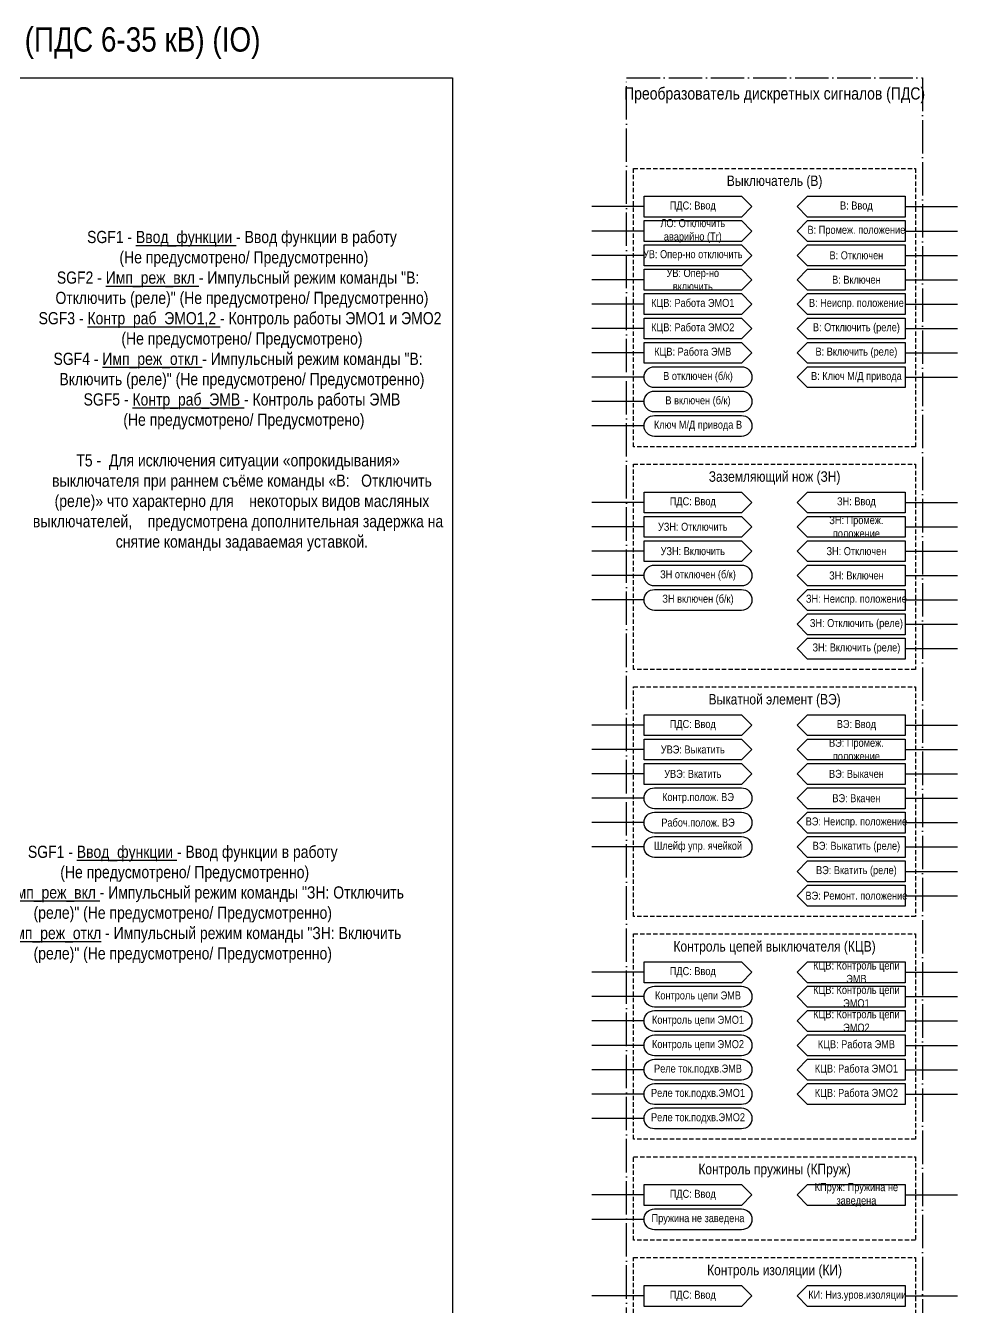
# Model space of a CAD drawing. Header units: millimetres. Extents: x -7300 to 495, y 0 to 1179.
# Drawn here: x 227.4 to 495, y 326.7 to 695 of the extents above; entities that cross this region are included whole.
import ezdxf

# ---------------------------------------------------------------- set-up
doc = ezdxf.new("R2010")
doc.units = ezdxf.units.MM
doc.linetypes.add('ACAD_ISO04W100', pattern=[30, 24, -3, 0, -3])
doc.linetypes.add('штриховая2', pattern=[0.375, 0.25, -0.125])
doc.layers.add('TEXT', color=7, linetype='Continuous', lineweight=25)
doc.styles.add('2.5_Gost_RD', font='ARIALN.TTF', dxfattribs={"height": 2.5})
doc.styles.add('3.5_Gost_RD', font='ARIALN.TTF', dxfattribs={"height": 3.5})

msp = doc.modelspace()

# ---------------------------------------------------------------- linework, layer by layer
at = {"ltscale": 100}
for p, q in [((405, 643), (390, 643)), ((480, 643), (495, 643)), ((405, 636), (390, 636)), ((480, 636), (495, 636)), ((405, 629), (390, 629)), ((480, 629), (495, 629)), ((405, 622), (390, 622)), ((480, 622), (495, 622)), ((405, 615), (390, 615)), ((480, 615), (495, 615)), ((405, 608), (390, 608)), ((480, 608), (495, 608)), ((405, 601), (390, 601)), ((480, 601), (495, 601)), ((405, 594), (390, 594)), ((480, 594), (495, 594)), ((405, 587), (390, 587)), ((405, 580), (390, 580)), ((405, 558), (390, 558)), ((480, 558), (495, 558)), ((405, 551), (390, 551)), ((480, 551), (495, 551)), ((405, 544), (390, 544)), ((480, 544), (495, 544)), ((405, 537), (390, 537)), ((480, 537), (495, 537)), ((405, 530), (390, 530)), ((480, 530), (495, 530)), ((480, 523), (495, 523)), ((480, 516), (495, 516)), ((405, 494), (390, 494)), ((480, 494), (495, 494)), ((405, 487), (390, 487)), ((480, 487), (495, 487)), ((405, 480), (390, 480)), ((480, 480), (495, 480)), ((405, 473), (390, 473)), ((480, 473), (495, 473)), ((405, 466), (390, 466)), ((480, 466), (495, 466)), ((405, 459), (390, 459)), ((480, 459), (495, 459)), ((480, 452), (495, 452)), ((480, 445), (495, 445)), ((405, 423), (390, 423)), ((480, 423), (495, 423)), ((405, 416), (390, 416)), ((480, 416), (495, 416)), ((405, 409), (390, 409)), ((480, 409), (495, 409)), ((405, 402), (390, 402)), ((480, 402), (495, 402)), ((405, 395), (390, 395)), ((480, 395), (495, 395)), ((405, 388), (390, 388)), ((480, 388), (495, 388)), ((405, 381), (390, 381)), ((405, 359), (390, 359)), ((480, 359), (495, 359)), ((405, 352), (390, 352)), ((405, 330), (390, 330)), ((480, 330), (495, 330))]:
    msp.add_line(p, q, dxfattribs=at)
at = {"color": 3, "ltscale": 100}
msp.add_lwpolyline([(0, 680), (350, 680), (350, 0), (0, 0)], close=True, dxfattribs=at)
at = {"color": 251, "linetype": 'ACAD_ISO04W100', "lineweight": 30, "ltscale": 0.4, "true_color": 0x58595b}
msp.add_lwpolyline([(400, 680), (485, 680), (485, 305), (400, 305)], close=True, dxfattribs=at)
at = {"linetype": 'штриховая2', "ltscale": 5}
for points in [[(402, 654), (483, 654), (483, 574), (402, 574)], [(402, 569), (483, 569), (483, 510), (402, 510)], [(402, 505), (483, 505), (483, 439), (402, 439)], [(402, 434), (483, 434), (483, 375), (402, 375)], [(402, 370), (483, 370), (483, 346), (402, 346)], [(402, 341), (483, 341), (483, 310), (402, 310)]]:
    msp.add_lwpolyline(points, close=True, dxfattribs=at)
at = {"ltscale": 100}
for points in [[(433, 640), (405, 640), (405, 646), (433, 646), (436, 643)], [(433, 633), (405, 633), (405, 639), (433, 639), (436, 636)], [(480, 633), (452, 633), (449, 636), (452, 639), (480, 639)], [(433, 626), (405, 626), (405, 632), (433, 632), (436, 629)], [(452, 632), (480, 632), (480, 626), (452, 626), (449, 629)], [(433, 619), (405, 619), (405, 625), (433, 625), (436, 622)], [(452, 625), (480, 625), (480, 619), (452, 619), (449, 622)], [(433, 612), (405, 612), (405, 618), (433, 618), (436, 615)], [(452, 618), (480, 618), (480, 612), (452, 612), (449, 615)], [(433, 605), (405, 605), (405, 611), (433, 611), (436, 608)], [(452, 611), (480, 611), (480, 605), (452, 605), (449, 608)], [(433, 598), (405, 598), (405, 604), (433, 604), (436, 601)], [(452, 604), (480, 604), (480, 598), (452, 598), (449, 601)], [(452, 597), (480, 597), (480, 591), (452, 591), (449, 594)], [(433, 555), (405, 555), (405, 561), (433, 561), (436, 558)], [(433, 548), (405, 548), (405, 554), (433, 554), (436, 551)], [(480, 548), (452, 548), (449, 551), (452, 554), (480, 554)], [(433, 541), (405, 541), (405, 547), (433, 547), (436, 544)], [(452, 547), (480, 547), (480, 541), (452, 541), (449, 544)], [(452, 540), (480, 540), (480, 534), (452, 534), (449, 537)], [(452, 533), (480, 533), (480, 527), (452, 527), (449, 530)], [(452, 526), (480, 526), (480, 520), (452, 520), (449, 523)], [(452, 519), (480, 519), (480, 513), (452, 513), (449, 516)], [(433, 491), (405, 491), (405, 497), (433, 497), (436, 494)], [(480, 491), (452, 491), (449, 494), (452, 497), (480, 497)], [(433, 484), (405, 484), (405, 490), (433, 490), (436, 487)], [(480, 484), (452, 484), (449, 487), (452, 490), (480, 490)], [(433, 477), (405, 477), (405, 483), (433, 483), (436, 480)], [(452, 483), (480, 483), (480, 477), (452, 477), (449, 480)], [(452, 476), (480, 476), (480, 470), (452, 470), (449, 473)], [(452, 469), (480, 469), (480, 463), (452, 463), (449, 466)], [(452, 462), (480, 462), (480, 456), (452, 456), (449, 459)], [(452, 455), (480, 455), (480, 449), (452, 449), (449, 452)], [(452, 448), (480, 448), (480, 442), (452, 442), (449, 445)], [(433, 420), (405, 420), (405, 426), (433, 426), (436, 423)], [(480, 420), (452, 420), (449, 423), (452, 426), (480, 426)], [(452, 419), (480, 419), (480, 413), (452, 413), (449, 416)], [(452, 412), (480, 412), (480, 406), (452, 406), (449, 409)], [(452, 405), (480, 405), (480, 399), (452, 399), (449, 402)], [(452, 398), (480, 398), (480, 392), (452, 392), (449, 395)], [(452, 391), (480, 391), (480, 385), (452, 385), (449, 388)], [(433, 356), (405, 356), (405, 362), (433, 362), (436, 359)], [(480, 356), (452, 356), (449, 359), (452, 362), (480, 362)], [(433, 327), (405, 327), (405, 333), (433, 333), (436, 330)], [(452, 333), (480, 333), (480, 327), (452, 327), (449, 330)]]:
    msp.add_lwpolyline(points, close=True, dxfattribs=at)
for points in [[(449, 643), (452, 646), (480, 646), (480, 640), (452, 640), (449, 643)], [(449, 558), (452, 561), (480, 561), (480, 555), (452, 555), (449, 558)]]:
    msp.add_lwpolyline(points, dxfattribs=at)
for points in [[(408, 591, -1), (408, 597), (433, 597, -1), (433, 591)], [(408, 584, -1), (408, 590), (433, 590, -1), (433, 584)], [(408, 577, -1), (408, 583), (433, 583, -1), (433, 577)], [(408, 534, -1), (408, 540), (433, 540, -1), (433, 534)], [(408, 527, -1), (408, 533), (433, 533, -1), (433, 527)], [(408, 470, -1), (408, 476), (433, 476, -1), (433, 470)], [(408, 463, -1), (408, 469), (433, 469, -1), (433, 463)], [(408, 456, -1), (408, 462), (433, 462, -1), (433, 456)], [(408, 413, -1), (408, 419), (433, 419, -1), (433, 413)], [(408, 406, -1), (408, 412), (433, 412, -1), (433, 406)], [(408, 399, -1), (408, 405), (433, 405, -1), (433, 399)], [(408, 392, -1), (408, 398), (433, 398, -1), (433, 392)], [(408, 385, -1), (408, 391), (433, 391, -1), (433, 385)], [(408, 378, -1), (408, 384), (433, 384, -1), (433, 378)], [(408, 349, -1), (408, 355), (433, 355, -1), (433, 349)]]:
    msp.add_lwpolyline(points, format="xyb", close=True, dxfattribs=at)

# ---------------------------------------------------------------- texts
at = {"ltscale": 100, "attachment_point": 5}
for s, insert, char_height, width, style in [('{\\C3;Преобразователь дискретных сигналов 6-35 кВ (ПДС 6-35 кВ) (IO)}', (171, 690), 7, 340, '3.5_Gost_RD'), ('В: Ввод', (466, 643), 2.3, 28, '2.5_Gost_RD'), ('ЛО: Отключить аварийно (Tr)', (419, 636), 2.3, 28, '2.5_Gost_RD'), ('В: Промеж. положение', (466, 636), 2.3, 28, '2.5_Gost_RD'), ('УВ: Опер-но отключить', (419, 629), 2.3, 28, '2.5_Gost_RD'), ('В: Отключен', (466, 629), 2.3, 28, '2.5_Gost_RD'), ('УВ: Опер-но \\Pвключить', (419, 622), 2.3, 28, '2.5_Gost_RD'), ('В: Включен', (466, 622), 2.3, 28, '2.5_Gost_RD'), ('КЦВ: Работа ЭМО1', (419, 615), 2.3, 28, '2.5_Gost_RD'), ('В: Неиспр. положение', (466, 615), 2.3, 28, '2.5_Gost_RD'), ('КЦВ: Работа ЭМО2', (419, 608), 2.3, 28, '2.5_Gost_RD'), ('В: Отключить (реле)', (466, 608), 2.3, 28, '2.5_Gost_RD'), ('КЦВ: Работа ЭМВ', (419, 601), 2.3, 28, '2.5_Gost_RD'), ('В: Включить (реле)', (466, 601), 2.3, 28, '2.5_Gost_RD'), ('В отключен (б/к)', (420.5, 594), 2.3, 31, '2.5_Gost_RD'), ('В: Ключ М/Д привода', (466, 594), 2.3, 28, '2.5_Gost_RD'), ('В включен (б/к)', (420.5, 587), 2.3, 31, '2.5_Gost_RD'), ('Ключ М/Д привода В', (420.5, 580), 2.3, 31, '2.5_Gost_RD'), ('ЗН: Ввод', (466, 558), 2.3, 28, '2.5_Gost_RD'), ('ЗН: Промеж. положение', (466, 551), 2.3, 28, '2.5_Gost_RD'), ('УЗН: Отключить', (419, 551), 2.3, 28, '2.5_Gost_RD'), ('УЗН: Включить', (419, 544), 2.3, 28, '2.5_Gost_RD'), ('ЗН: Отключен', (466, 544), 2.3, 28, '2.5_Gost_RD'), ('ЗН отключен (б/к)', (420.5, 537), 2.3, 31, '2.5_Gost_RD'), ('ЗН: Включен', (466, 537), 2.3, 28, '2.5_Gost_RD'), ('ЗН включен (б/к)', (420.5, 530), 2.3, 31, '2.5_Gost_RD'), ('ЗН: Неиспр. положение', (466, 530), 2.3, 28, '2.5_Gost_RD'), ('ЗН: Отключить (реле)', (466, 523), 2.3, 28, '2.5_Gost_RD'), ('ЗН: Включить (реле)', (466, 516), 2.3, 28, '2.5_Gost_RD'), ('ВЭ: Ввод', (466, 494), 2.3, 28, '2.5_Gost_RD'), ('ВЭ: Промеж. положение', (466, 487), 2.3, 28, '2.5_Gost_RD'), ('УВЭ: Выкатить', (419, 487), 2.3, 28, '2.5_Gost_RD'), ('УВЭ: Вкатить', (419, 480), 2.3, 28, '2.5_Gost_RD'), ('ВЭ: Выкачен', (466, 480), 2.3, 28, '2.5_Gost_RD'), ('Контр.полож. ВЭ', (420.5, 473), 2.3, 31, '2.5_Gost_RD'), ('ВЭ: Вкачен', (466, 473), 2.3, 28, '2.5_Gost_RD'), ('\\pt18.4;Рабоч.полож. ВЭ', (420.5, 466), 2.3, 31, '2.5_Gost_RD'), ('ВЭ: Неиспр. положение', (466, 466), 2.3, 28, '2.5_Gost_RD'), ('Шлейф упр. ячейкой', (420.5, 459), 2.3, 31, '2.5_Gost_RD'), ('ВЭ: Выкатить (реле)', (466, 459), 2.3, 28, '2.5_Gost_RD'), ('ВЭ: Вкатить (реле)', (466, 452), 2.3, 28, '2.5_Gost_RD'), ('ВЭ: Ремонт. положение', (466, 445), 2.3, 28, '2.5_Gost_RD'), ('КЦВ: Контроль цепи ЭМВ', (466, 423), 2.3, 28, '2.5_Gost_RD'), ('КЦВ: Контроль цепи ЭМО1', (466, 416), 2.3, 28, '2.5_Gost_RD'), ('КЦВ: Контроль цепи ЭМО2', (466, 409), 2.3, 28, '2.5_Gost_RD'), ('КЦВ: Работа ЭМВ', (466, 402), 2.3, 28, '2.5_Gost_RD'), ('КЦВ: Работа ЭМО1', (466, 395), 2.3, 28, '2.5_Gost_RD'), ('КЦВ: Работа ЭМО2', (466, 388), 2.3, 28, '2.5_Gost_RD'), ('КПруж: Пружина не заведена', (466, 359), 2.3, 28, '2.5_Gost_RD'), ('{\\W0.8;\\T0.8; }КИ: Низ.уров.изоляции', (466, 330), 2.3, 28, '2.5_Gost_RD')]:
    msp.add_mtext(s, dxfattribs=dict(at, insert=insert, char_height=char_height, width=width, style=style))
at = {"color": 30, "ltscale": 100, "true_color": 0xf7941d, "attachment_point": 5, "style": '3.5_Gost_RD'}
for s, insert, char_height, width in [('Преобразователь дискретных сигналов (ПДС)', (442.5, 675), 3.5, 85), ('Выключатель (В)', (442.5, 650), 3, 81), ('Заземляющий нож (ЗН)', (442.5, 565), 3, 81), ('Выкатной элемент (ВЭ)', (442.5, 501), 3, 81), ('Контроль цепей выключателя (КЦВ)', (442.5, 430), 3, 81), ('Контроль пружины (КПруж)', (442.5, 366), 3, 81), ('Контроль изоляции (КИ)', (442.5, 337), 3, 81)]:
    msp.add_mtext(s, dxfattribs=dict(at, insert=insert, char_height=char_height, width=width))
at = {"color": 0, "ltscale": 100, "char_height": 2.3, "width": 28, "attachment_point": 5, "style": '2.5_Gost_RD'}
for insert in [(419, 643), (419, 558), (419, 494), (419, 423), (419, 359), (419, 330)]:
    msp.add_mtext('{\\C256;ПДС: Ввод}', dxfattribs=dict(at, insert=insert))
at = {"color": 30, "ltscale": 100, "char_height": 3.5, "attachment_point": 5, "style": '3.5_Gost_RD'}
for s, insert, width in [('SGF1 - {\\LВвод_функции} - Ввод функции в работу \\P^I(Не предусмотрено/ Предусмотренно)\\PSGF2 - {\\LИмп_реж_вкл} - Импульсный режим команды "В: ^I^IОтключить (реле)" (Не предусмотрено/ Предусмотренно)\\PSGF3 - {\\LКонтр_раб_ЭМО1,2} - Контроль работы ЭМО1 и ЭМО2 ^I(Не предусмотрено/ Предусмотрено)\\PSGF4 - {\\LИмп_реж_откл} - Импульсный режим команды "В: ^I^IВключить (реле)" (Не предусмотрено/ Предусмотренно)\\PSGF5 - {\\LКонтр_раб_ЭМВ} - Контроль работы ЭМВ\\P^I(Не предусмотрено/ Предусмотрено)\\P\\PТ5 - ^IДля исключения ситуации «опрокидывания» ^I^Iвыключателя при раннем съёме команды «В: ^I^IОтключить (реле)» что характерно для ^I^I^Iнекоторых видов масляных выключателей, ^I^I^Iпредусмотрена дополнительная задержка на ^I^Iснятие команды задаваемая уставкой.', (289.5, 590), 121), ('SGF1 - {\\LВвод_функции} - Ввод функции в работу \\P^I(Не предусмотрено/ Предусмотренно)\\PSGF2 - {\\LИмп_реж_вкл} - Импульсный режим команды "ЗН: Отключить ^I(реле)" (Не предусмотрено/ Предусмотренно)\\PSGF3 -{\\LИмп_реж_откл} - Импульсный режим команды "ЗН: Включить ^I(реле)" (Не предусмотрено/ Предусмотренно)', (272.5, 442.5), 135)]:
    msp.add_mtext(s, dxfattribs=dict(at, insert=insert, width=width))
at = {"layer": 'TEXT', "ltscale": 100, "char_height": 2.3, "width": 31, "attachment_point": 5, "style": '2.5_Gost_RD'}
for s, insert in [('Контроль цепи ЭМВ', (420.5, 416)), ('Контроль цепи ЭМО1', (420.5, 409)), ('Контроль цепи ЭМО2', (420.5, 402)), ('Реле ток.подхв.ЭМВ', (420.5, 395)), ('Реле ток.подхв.ЭМО1', (420.5, 388)), ('Реле ток.подхв.ЭМО2', (420.5, 381)), ('Пружина не заведена', (420.5, 352))]:
    msp.add_mtext(s, dxfattribs=dict(at, insert=insert))

doc.saveas('drawing.dxf')
